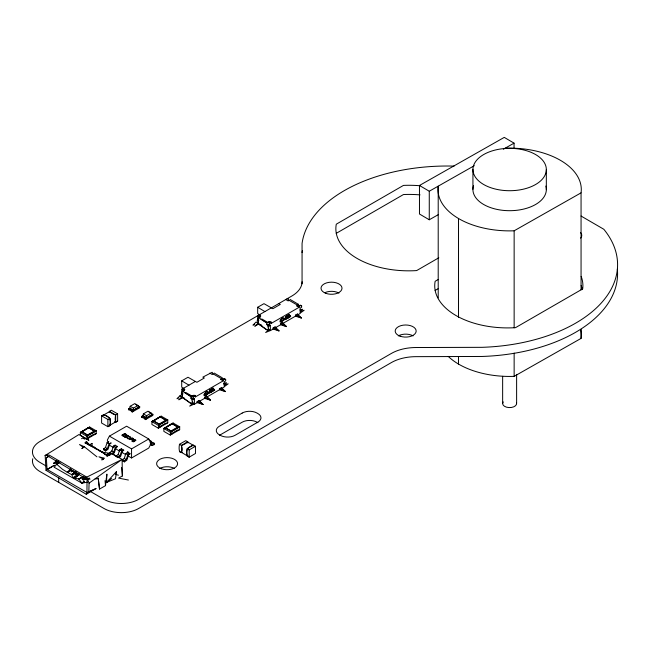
<?xml version="1.0" encoding="UTF-8"?>
<svg xmlns="http://www.w3.org/2000/svg" width="650" height="650" viewBox="0 0 650 650"><rect width="100%" height="100%" fill="white"/><g stroke="black" fill="none" stroke-linecap="round" stroke-linejoin="round"><path stroke-width="0.97" d="M101.627 415.838L107.892 419.453L107.884 426.668C111.621 425.904 110.289 420.956 109.834 418.348L106.673 415.927L103.537 414.708L101.627 415.838L101.587 423.028L107.908 426.684L109.842 425.596M222.129 388.221L224.177 387.043L224.177 381.713L225.664 380.859L225.664 379.421L221.796 378.909L213.168 373.921L212.127 372.304L202.841 377.13L204.336 377.991L196.893 382.289L187.996 377.252L181.716 380.851L181.716 387.173L184.129 388.594M195.447 446.282L189.183 449.898L189.239 457.137L195.496 453.473L195.447 446.282L193.537 445.152L192.538 445.429L187.241 448.793C186.704 451.474 185.551 456.284 189.239 457.137L187.216 456.032M278.809 303.55L280.296 304.411L272.854 308.709L263.965 303.672L257.684 307.271L257.684 313.592L260.098 315.014M128.148 455.999L131.552 457.966L131.552 448.882L109.411 436.134L107.429 439.871L107.412 441.228M81.543 438.709L83.33 437.751L88.936 440.245L78.951 434.533L45.167 455.471L46.02 470.324L86.239 494.26L95.972 488.581L86.954 492.481L87.027 479.31L88.644 478.173M133.396 410.231L133.412 408.135L138.028 405.47L138.361 407.379L133.396 410.231L129.838 408.159L130.171 406.266L134.786 403.593L138.028 405.47M146.583 417.836L146.591 415.748L151.214 413.075L151.539 414.984L146.583 417.836L143.024 415.773L143.349 413.879L147.972 411.206L151.214 413.075M179.465 444.299L181.382 445.413C183.991 454.188 177.548 455.423 179.465 444.299L185.737 440.676L187.679 441.773L187.947 442.78M210.145 392.502L210.6 391.974M286.358 319.004L286.512 318.305M298.228 306.256L298.269 304.241L290.152 299.471M106.381 477.807L106.478 482.438L116.431 471.656L115.489 478.774L106.478 482.438L106.901 474.126L105.511 485.639L99.523 489.084L98.183 477.953M86.239 494.26L88.822 492.009L89.082 483.145L86.767 477.124L49.254 455.13L45.167 455.471L47.873 454.813M151.377 442.853L152.62 442.276L154.546 443.389L154.513 444.519L152.1 445.567L150.158 444.438M204.035 394.924L204.441 393.664A1.649 0.951 -60 0 1 205.189 392.909L205.847 392.064A2.056 1.186 -60 0 1 207.188 391.267L207.951 391.755A1.454 0.837 -60 0 1 208.496 391.999L208.609 392.438A1.422 0.821 -60 0 1 208.341 393.38C205.213 395.899 209.398 392.462 207.545 392.413A1.422 0.821 -60 0 0 206.651 391.909A1.422 0.821 -60 0 0 205.587 393.307L204.953 393.599M286.52 318.557L286.52 318.89M207.074 394.144L207.691 394.127M283.067 320.491L284.31 319.8A1.454 0.837 -60 0 0 284.578 318.947L284.464 318.419A1.454 0.837 -60 0 0 283.912 318.175L283.156 317.688A2.056 1.186 -60 0 0 281.816 318.484L281.158 319.329A1.649 0.951 -60 0 0 280.402 320.084L279.996 321.344A1.649 0.951 -60 0 0 280.873 322.14L281.889 322.018A1.024 0.593 -60 0 0 282.23 321.384L283.278 319.792L281.816 320.548A1.024 0.593 -60 0 0 281.214 320.929L280.597 321.482A1.008 0.585 -60 0 1 280.914 320.027L281.548 319.727A1.43 0.829 -60 0 1 282.474 318.402L282.506 318.378A1.422 0.821 -60 0 1 282.961 318.248A1.446 0.837 -60 0 1 283.246 318.321A1.422 0.821 -60 0 1 283.514 318.833C285.561 318.622 281.743 321.384 283.66 320.548M183.097 390.926L182.252 388.733L184.738 389.594L182.439 391.186L181.911 397.183L178.782 399.799L182.699 397.67L184.527 398.296M211.063 392.08L211.299 391.227L210.893 392.129M259.066 317.346L258.221 315.152L260.699 316.014L258.408 317.606L257.871 323.594L254.751 326.219L258.668 324.09L261.398 325.024M287.137 318.402L286.861 318.549M287.219 318.533C286.829 318.939 287.568 317.964 286.853 317.956M211.827 389.756C213.289 387.831 210.844 389.951 212.42 389.179L211.981 388.773M213.639 389.967L212.964 391.081L212.964 389.919L213.785 390.008L212.964 391.081M287.796 316.176C289.258 314.332 286.812 316.298 288.389 315.599A0.845 0.487 -60 0 0 288.47 315.161L287.666 315.217C286.804 317.696 289.437 315.193 287.95 315.185M289.599 316.387L289.055 317.289L289.055 316.396M133.063 440.204L133.632 439.928A0.91 0.528 0 0 1 133.803 439.709A0.991 0.569 0 0 1 134.322 439.506L135.874 440.164A0.999 0.577 0 0 1 135.387 440.724L134.582 440.919A1.227 0.707 0 0 1 134.363 441.407L133.989 441.61A1.129 0.65 0 0 1 133.193 441.691L132.023 441.098A1.162 0.666 0 0 1 132.194 440.473L133.632 439.928M115.692 414.96L109.395 411.328L111.337 410.231L117.601 413.847L115.692 414.96L115.7 422.216L114.692 421.972M181.261 394.664L182.008 389.163L195.406 381.428M257.229 321.084L257.969 315.583L260.358 316.956M81.591 431.803L88.514 427.57L94.941 431.511L88.018 435.281L81.591 431.803L88.514 427.57L94.941 431.511M153.164 420.924L160.087 416.699L166.514 420.639L159.591 424.409L153.164 420.924L160.087 416.699L166.514 420.639M165.092 427.814L172.014 423.589L178.441 427.529L171.519 431.299L165.092 427.814L172.014 423.589L178.441 427.529M109.241 425.003A15.649 9.035 0 0 1 109.631 425.376L115.578 421.939A15.649 9.035 -60 0 1 115.578 415.317L115.416 414.928A15.649 9.035 0 0 1 109.598 411.572L103.651 415.009A15.649 9.035 -60 0 1 103.772 415.537M205.303 395.2L205.806 394.753M281.271 321.612C281.84 320.71 281.588 322.522 281.426 321.271M225.062 384.548L224.64 386.401L228.191 383.849L225.062 384.548L223.632 383.703M87.027 435.224L88.018 437.791L86.783 439.083L87.027 435.224L94.941 430.657L96.176 430.804L96.176 433.656L86.783 439.083L80.356 435.37L80.356 432.51L81.096 431.803L81.591 432.087L89.749 427.091L96.176 430.804L86.783 436.223L80.356 432.51L89.749 427.091L89.009 427.229M158.6 424.352L159.591 426.92L158.356 428.204L158.6 424.352L166.514 419.786L167.749 419.924L167.749 422.784L158.356 428.204L151.929 424.491L151.929 421.639L152.669 420.924L153.164 421.208L161.322 416.211L167.749 419.924L158.356 425.352L151.929 421.639L161.322 416.211L160.582 416.358M170.528 431.234L171.519 433.81L170.284 435.094L170.528 431.234L178.441 426.668L179.676 426.814L179.676 429.666L170.284 435.094L163.857 431.381L163.857 428.529L164.596 427.814L165.092 428.098L173.249 423.101L179.676 426.814L170.284 432.234L163.857 428.529L173.249 423.101L172.51 423.247M212.818 389.001C212.729 386.896 214.134 389.366 212.818 389.001L212.574 389.456L212.964 388.066L212.721 389.374M288.787 315.421C288.689 313.316 290.095 315.786 288.787 315.421L288.543 315.876L288.925 314.486L288.689 315.794M289.949 316.916C290.079 314.129 291.102 317.744 290.192 315.608C289.673 319.191 290.006 314.243 290.713 316.469M213.988 390.496C214.094 387.676 215.134 391.341 214.224 389.188C213.517 392.909 214.297 387.627 214.606 390.138M212.859 388.846L213.029 388.18L213.2 388.651M288.827 315.266L288.99 314.6L289.161 315.071M182.894 393.502L181.911 397.183L190.686 403.284L193.432 404.406L190.588 396.346L184.982 392.706M258.854 319.922L257.871 323.594L266.654 329.696L269.401 330.826L266.557 322.766L260.951 319.118M287.649 318.248L287.519 318.573M124.312 458.421L125.694 453.944L127.749 451.872L130.024 453.789L128.521 455.106L126.839 460.176L124.434 461.882L122.492 460.769L122.46 459.688L124.312 458.421L126.246 459.526L127.952 454.48L127.749 451.872M111.223 454.261L109.931 453.513L109.891 452.514L111.881 450.889L113.417 446.103L115.115 445.169L117.463 446.534L115.96 447.858L114.286 452.904L112.669 454.058M123.744 450.166L121.672 450.856L119.966 455.902L118.113 457.177L116.171 456.137L118.162 454.521L119.697 449.727L121.396 448.801L123.744 450.166L122.241 451.482L120.567 456.527L118.958 457.681M107.136 442.471L109.103 443.601L111.183 442.91L109.671 444.226L108.006 449.272L105.584 451.003L103.651 449.889L103.618 448.809L105.463 447.533L107.136 442.471L108.737 441.521L107.729 443.113M105.584 451.003L105.544 449.922L107.404 448.646L109.103 443.601M109.891 452.514L111.824 453.546L113.685 452.278L115.391 447.224L117.463 446.534M115.359 474.451L116.431 471.656M287.17 318.305L287.186 317.663L286.959 318.077M187.834 455.447A15.641 9.035 0 0 0 187.444 455.821L187.192 455.674A15.641 9.035 60 0 1 187.192 449.052L187.444 448.63A15.641 9.035 0 0 1 193.18 445.315L193.424 445.453A15.641 9.035 60 0 0 193.302 445.981M211.274 391.893C210.178 392.933 212.257 391.406 210.86 391.755L210.957 391.43M210.373 389.789L210.722 389.374C210.161 393.031 209.552 388.131 210.762 390.309M286.341 316.209C287.211 317.809 285.391 316.591 286.731 315.941C286.601 314.803 285.358 318.069 286.731 316.729M290.111 316.517L290.566 316.55M287.625 318.581C288.608 316.932 287.202 317.785 287.649 318.24M185.989 392.608L192.026 396.094L193.018 395.525L195.406 396.898L195.406 395.752L193.911 396.606L192.92 398.328L192.92 399.758L194.407 398.905L194.407 404.227L191.896 402.781M261.95 319.028L267.995 322.514L268.986 321.937L271.367 323.318L271.367 322.173L269.88 323.026L268.889 324.748L268.889 326.178L270.376 325.317L270.376 330.647L268.702 329.68M183.836 390.975L184.738 389.594M259.797 317.387L260.699 316.014M286.967 317.956L287.308 318.11M114.018 446.737L115.115 445.169M120.299 450.361L121.396 448.801M83.639 447.655L79.503 444.535L84.297 446.721L81.965 448.476L84.297 446.721L96.947 456.844M103.423 459.079L104.081 458.152L98.922 456.804L103.423 459.079L101.757 459.932L104.081 458.152M211.607 392.226C212.542 389.894 211.136 392.048 211.607 392.234M135.257 440.351C135.33 438.937 132.852 440.692 134.981 440.57L134.631 440.546M106.665 456.194L109.029 453.245L102.058 452.083L84.898 442.764L91.097 445.551L101.221 451.376L107.445 455.78L111.897 453.489L122.103 459.396L122.395 475.979L118.568 478.091L128.407 480.041M60.027 462.296L56.737 464.271L54.169 467.253L81.933 483.161L87.531 482.154M115.554 422.069L115.416 422.102A15.649 9.035 0 0 1 114.692 421.858M56.737 464.271L62.465 469.308L67.283 472.29L70.744 468.618M288.925 317.501L289.754 316.428L288.925 316.339L288.925 317.501L289.608 316.29M205.888 395.639L204.904 395.72A1.649 0.951 -60 0 1 204.027 394.924M192.213 401.684L193.432 404.406L189.694 406.104L193.058 403.065L190.686 403.284L180.123 395.598L177.003 398.743L178.782 397.849M213.371 390.699L213.647 389.87M149.963 442.211L151.028 441.163L149.061 440.026M86.783 436.223L87.522 435.508M158.356 425.352L159.096 424.637M170.284 432.234L171.023 431.527M187.273 456.073L187.834 455.561M56.558 460.736L53.601 463.369L58.142 461.622M211.128 392.031L211.258 392.113M187.679 441.773L181.382 445.413M109.468 411.531L109.354 411.718A15.649 9.035 -60 0 0 109.224 412.384M109.761 425.417L109.883 425.23A15.649 9.035 -60 0 0 109.883 418.608L109.631 418.177A15.649 9.035 0 0 0 103.894 414.871L103.74 414.854M117.601 413.847L117.642 421.046L115.643 422.256M78.967 473.744L73.604 478.059L71.703 474.622L67.283 472.29L71.663 469.983M84.289 481.293L81.933 483.161L78.772 478.912L73.604 478.059L79.243 474.094M287.666 316.379L288.08 316.062M211.697 389.959L212.493 389.114A0.845 0.487 -60 0 0 212.501 388.741L211.697 388.798L211.697 389.959L212.119 389.642M106.478 482.438L111.67 478.546M75.684 471.705L71.703 474.622L76.091 472.55M83.509 482.016L81.933 483.161L84.597 481.731M89.082 483.145L122.103 459.396L86.767 477.124M132.697 440.586L132.909 441.342L134.087 441.09A0.812 0.471 0 0 0 133.949 440.668L132.697 440.586L133.323 440.456M281.369 321.352L281.824 321.279M75.668 471.843L71.703 474.622L76.091 472.379M214.752 390.049L214.143 390.098L214.5 389.878M131.113 410.524L128.497 409.841L128.497 408.777L131.064 409.435L131.219 411.223L132.259 412.011L139.701 407.713L139.701 406.656L138.336 406.055M144.3 418.137L141.676 417.446L141.676 416.39L144.251 417.048L144.406 418.836L145.446 419.624L152.888 415.326L152.888 414.269L151.523 413.668M124.434 461.882L124.394 460.801L126.246 459.526M76.058 471.413L73.556 473.119L75.319 472.274M58.476 462.166L55.998 463.84L58.606 462.556M77.521 473.159L75.043 474.833L77.659 473.558M84.695 477.303L82.217 478.977L85.703 477.271M83.509 482.089L81.933 483.161L84.435 481.715M86.434 477.945L83.216 480.106L86.734 478.847M79.243 474.321L73.604 478.059L76.326 476.897M75.936 471.843L71.703 474.622L76.131 472.29M77.699 475.378L73.604 478.059L77.228 476.369M300.137 310.7L302.38 309.27L300.032 309.757M224.169 384.28L226.411 382.85L224.063 383.338M76.058 471.551L73.556 473.119L75.319 472.184M58.476 462.288L55.998 463.84L58.606 462.442M77.521 473.281L75.043 474.833L77.659 473.444M84.695 477.425L82.217 478.977L84.825 477.587M46.02 470.324L54.267 465.335M115.716 422.207L117.642 421.046M94.9 431.21L88.018 435.281L81.632 431.486M166.473 420.339L159.591 424.409L153.205 420.615M178.401 427.221L171.519 431.299L165.132 427.505M86.954 492.481L47.044 469.398L46.337 457.698L48.49 456.43L87.027 479.31L90.066 479.156M77.943 475.516L73.604 478.059L77.074 476.182M289.128 300.341L288.137 300.918L285.756 299.544L288.088 298.724L289.128 300.341L297.765 305.329L301.632 305.841L301.632 307.271L300.146 308.132L300.146 313.463L297.416 315.039L297.416 314.007L295.433 315.152L295.433 316.184L283.351 323.156M300.641 305.273L299.154 306.126L299.154 307.271L296.774 305.898L300.641 305.273L301.632 305.841M271.367 323.318L299.154 307.271M290.046 316.534L290.469 316.298M273.106 329.071L273.106 328.039L275.088 326.893L279.061 330.907L273.106 329.071L270.376 330.647M280.548 324.773L280.548 323.749L282.531 322.603L286.504 326.609L280.548 324.773L275.088 327.925L275.088 326.893M132.259 412.011L132.259 410.954L139.701 406.656M88.018 437.507L93.957 434.086L94.445 434.655M213.168 373.921L212.168 374.498L209.787 373.124M109.411 436.134L126.612 426.197L148.736 438.969L150.719 442.634L150.735 444.243L148.761 448.037L131.552 457.966M141.676 417.446L142.691 416.869L142.691 415.911L141.676 416.39M144.869 417.154L145.299 417.966M145.649 417.462L144.918 417.251L145.519 417.422M145.446 419.624L145.446 418.559L152.888 414.269M224.672 378.852L223.186 379.714L223.186 380.859L220.805 379.478L224.672 378.852L225.664 379.421M195.406 396.898L223.186 380.859M438.807 257.782L416.861 270.457A0.886 0.512 0 0 1 416.325 270.603A72.897 42.087 0 0 1 336.253 224.372A0.886 0.512 0 0 1 336.505 224.063L403.244 185.534A0.886 0.512 0 0 1 403.812 185.388A75.002 43.298 0 0 1 420.054 185.754M197.137 402.651L197.137 401.619L199.119 400.473L203.093 404.487L197.137 402.651L194.407 404.227M204.579 398.361L204.579 397.329L206.562 396.183L210.535 400.189L204.579 398.361L199.119 401.505L199.119 400.473M219.464 389.764L219.464 388.733L221.447 387.587L225.42 391.601L219.464 389.764L207.382 396.736M107.543 456.081L109.013 455.236L109.029 453.245L106.064 454.959L102.058 452.083L107.445 455.78M159.591 426.636L165.523 423.207L166.018 423.784M131.552 448.882L148.736 438.969M171.519 433.526L177.45 430.097L177.946 430.666M438.011 279.622L435.378 281.149A0.886 0.512 0 0 0 435.118 281.458A72.897 42.087 0 0 0 515.19 327.681A0.886 0.512 0 0 0 515.726 327.535L582.465 289.006A0.886 0.512 0 0 0 582.717 288.681A75.002 43.298 0 0 0 581.173 276.412M438.011 288.762L435.378 290.282A0.886 0.512 0 0 0 435.118 290.591M181.374 452.66L179.424 451.49M219.359 435.378L242.198 422.191A10.489 6.053 0 0 1 257.034 422.191L257.896 422.695M107.892 419.453L109.834 418.348M438.206 214.703L429.268 219.773L419.469 214.012L419.469 185.477L504.262 137.386L514.053 143.146L514.053 148.07M419.469 185.477L429.268 191.23L474.305 165.693M503.36 149.216L514.053 143.146M47.044 469.398L54.291 465.294M438.206 297.895L438.206 186.168A71.654 41.373 0 0 0 514.142 230.799L581.059 192.847L581.059 289.884M448.256 356.419A71.654 41.373 0 0 0 514.142 376.358L581.059 338.406L581.059 329.306M205.457 394.851L205.912 394.859M46.337 457.698L48.986 456.276M57.964 461.069L53.601 463.369L57.964 461.248M84.272 476.799L78.772 478.912L83.192 476.629M126.539 435.313L126.084 437.109L123.858 436.329L125.751 436.849L125.645 435.524A0.975 0.561 0 0 1 125.921 435.142L128.359 435.695L126.23 435.468L127.213 435.329M254.743 324.269L252.972 325.162L256.092 322.018L266.654 329.696L269.019 329.485L265.663 332.524L269.401 330.826L268.174 328.096M67.283 472.29L71.663 470.145M78.772 478.912L83.192 476.799M88.822 492.009L95.972 488.581M128.497 408.777L129.504 408.298L133.177 410.418L133.177 411.377L130.236 409.679M154.546 443.389L152.701 444.259L151.028 441.163M87.027 479.31L89.724 478.075M125.751 436.849L125.052 436.8M193.399 445.323L187.525 441.984A15.641 9.035 0 0 1 181.74 445.331L181.496 445.762A15.641 9.035 60 0 1 181.496 452.384L187.314 455.869M80.356 432.51L81.591 432.087L81.096 431.803M151.929 421.639L153.164 421.208L152.669 420.924M163.857 428.529L165.092 428.098L164.596 427.814M270.132 321.596L266.557 322.766L258.408 317.606M194.163 395.176L190.588 396.346L182.439 391.186M93.957 434.371L96.176 433.656M165.523 423.491L167.749 422.784M177.45 430.381L179.676 429.666M95.436 430.942L94.941 430.657L96.176 430.804M167.009 420.071L166.514 419.786L167.749 419.924M178.937 426.952L178.441 426.668L179.676 426.814M45.167 455.471L47.044 455.211M132.827 440.521L133.502 440.473M131.836 439.433L132.454 439.4L131.162 439.01C131.796 440.148 134.176 438.872 132.356 438.319L129.309 439.619L132.283 437.905L133.624 438.896A1.032 0.601 0 0 1 133.494 439.294L132.064 439.701L130.837 439.197M95.127 478.904L98.166 478.749M133.079 440.505L133.673 440.521M133.193 441.691L132.169 441.277M296.774 305.898L299.154 306.126M268.986 321.937L271.367 322.173M220.805 379.478L223.186 379.714M193.018 395.525L195.406 395.752M204.945 393.608A1.008 0.585 -60 0 0 204.628 395.062L205.262 394.509A1.024 0.593 -60 0 1 205.847 394.127L207.309 393.372L206.261 394.964A1.024 0.593 -60 0 1 205.92 395.606M266.549 324.634L270.376 325.317L267.499 324.228L268.889 326.178M190.58 398.214L194.407 398.905L191.531 397.816L192.92 399.758M125.694 453.944L127.952 454.48L130.024 453.789L128.594 453.294M267.995 322.514L269.88 323.026M192.026 396.094L193.911 396.606M131.779 409.687L132.332 409.809M115.716 474.443L118.446 475.191M126.823 435.24L127.433 435.443M295.433 316.184L301.381 318.012L297.416 314.007M132.917 441.642L132.405 441.448M181.521 452.522L181.74 452.53A15.641 9.035 0 0 0 182.382 452.302M204.758 395.143L205.116 394.713L204.628 395.062M127.043 435.321L127.628 435.565M98.345 450.369L101.912 451.945M107.258 454.309L109.931 455.496L108.266 454.496M295.433 315.152L301.381 318.012L298.212 315.632M280.548 323.749L286.504 326.609L283.327 324.228M273.106 328.039L279.061 330.907L275.884 328.526M219.464 388.733L225.42 391.601L222.243 389.212M204.579 397.329L210.535 400.189L207.358 397.808M197.137 401.619L203.093 404.487L199.916 402.106M124.711 436.979L123.858 436.329L124.784 437.019M187.241 448.793L189.183 449.898M113.417 446.103L115.391 447.224M119.697 449.727L121.672 450.856M105.463 447.533L107.404 448.646M90.358 491.449L104.024 499.354A24.481 14.129 0 0 0 138.637 499.354L391.365 353.446A35.043 20.231 0 0 1 415.959 347.523L481.942 347.327A143.398 82.786 0 0 0 603.817 229.271L581.035 216.028M258.651 323.879L262.007 325.812M182.691 397.459L184.364 398.426M130.171 406.266L133.412 408.135M143.349 413.879L146.591 415.748M142.691 415.911L146.364 418.031L146.364 418.99L143.423 417.292M159.591 426.92L160.087 427.204M171.519 433.81L172.014 434.094M123.776 434.493L124.824 435.102L123.451 434.688M109.411 445.185L113.669 447.639M115.375 448.622L119.633 451.084M121.339 452.067L125.596 454.521M88.018 437.791L88.514 438.084M122.46 459.688L124.394 460.801M103.618 448.809L105.544 449.922M45.874 465.847L39.967 462.418A25.732 14.853 0 0 1 39.999 441.431L291.801 296.051A35.043 20.231 0 0 0 302.063 281.751M214.183 373.051L222.3 377.821L222.625 379.714M257.684 307.271L264.916 311.577M181.716 380.851L188.955 385.158M85.954 441.439L87.002 442.91L92.576 446.802M111.897 453.489L117.715 457.6M118.162 454.521L119.966 455.902M111.881 450.889L113.685 452.278M87.002 442.91L89.635 445.023L86.483 441.391M187.606 441.976L187.72 442.163A15.641 9.035 60 0 1 187.85 442.837M149.118 412.092L150.101 412.953M135.931 404.479L136.914 405.348M145.446 418.559L144.251 417.048M132.259 410.954L131.064 409.435M94.185 446.956L95.972 448.923M257.969 315.583L259.358 317.533M83.33 437.751L84.378 439.221M150.434 442.455L152.1 445.567M180.123 395.598L180.554 396.955M103.537 414.708L103.675 415.48M298.269 304.241L298.594 306.134M98.41 479.806L99.523 489.084M58.687 482.398L58.687 477.319M121.55 467.407L122.395 475.979M105.04 480.626L105.511 485.639M546.333 169.715A36.701 21.19 0 0 1 491.002 187.785A36.701 21.19 0 0 1 491.562 151.084A36.701 21.19 0 0 1 546.333 169.715L546.333 189.694M516.62 374.384L516.62 403.601M514.142 230.799L514.142 327.836M514.142 353.104L514.142 376.358M502.645 376.326L502.645 403.528M472.932 169.341L472.932 189.312M458.51 218.498L458.51 317.558M458.51 356.98L458.51 364.057M429.268 191.23L429.268 219.773M302.063 283.831L302.063 243.474A145.632 84.078 0 0 1 454.082 166.107M288.714 316.591L288.194 316.761L288.194 317.923L288.738 317.614L288.324 317.72L288.324 316.818M285.919 318.207L285.399 318.37L285.399 319.54L285.943 319.223L285.529 319.329L285.529 318.435M282.531 322.603L282.531 323.627M221.447 387.587L221.447 388.619M212.753 390.171L212.233 390.341L212.233 391.503L212.769 391.194L212.363 391.3L212.363 390.398M209.958 391.787L209.438 391.95L209.438 393.12L209.974 392.803L209.568 392.909L209.568 392.015M206.562 396.183L206.562 397.215M151.873 414.846L151.873 415.805M138.694 407.241L138.694 408.192M129.504 408.298L129.504 409.256M516.49 402.773A6.987 4.038 0 0 1 508.869 407.574A6.987 4.038 0 0 1 503.238 401.928M545.846 186.062A36.701 21.19 0 0 1 509.308 210.697A36.701 21.19 0 0 1 473.525 185.689M505.123 148.216A71.654 41.373 0 0 1 581.059 192.847M580.726 329.899A71.654 41.373 0 0 1 581.059 338.406M32.784 458.729A25.732 14.853 0 0 0 39.967 471.551L104.024 508.495A24.481 14.129 0 0 0 138.637 508.495L391.365 362.586A35.043 20.231 0 0 1 415.959 356.655L481.942 356.46A143.398 82.786 0 0 0 617.354 269.214M302.063 252.606A145.632 84.078 0 0 1 302.356 250.729M420.054 194.886A75.002 43.298 0 0 0 403.812 194.521A0.886 0.512 0 0 0 403.244 194.667L336.505 233.196A0.886 0.512 0 0 0 336.253 233.504M581.173 285.545A75.002 43.298 0 0 1 582.359 289.599M324.87 292.687A10.489 6.053 0 0 1 338.942 293.085M398.263 335.896A10.489 6.053 0 0 1 413.091 335.896M580.613 232.668A10.489 6.053 0 0 1 580.661 238.136M159.689 468.52A10.489 6.053 0 0 1 174.517 468.52M126.685 437.556L127.709 438.685A1.804 1.04 0 0 0 128.952 438.823L130.918 437.718L130 436.581A1.812 1.048 0 0 0 128.684 436.394L126.685 437.556M127.213 437.645L127.896 438.433A1.259 0.723 0 0 0 128.732 438.547C132.519 438.051 128.351 435.207 127.213 437.645M301.031 310.968L300.609 312.812L304.151 310.269L301.031 310.968M73.003 470.698L71.329 471.835L73.003 470.787M285.529 316.452L285.399 317.688L285.935 317.379L285.529 317.484L285.529 316.452M287.454 315.339L286.934 316.81L287.471 316.493L287.064 316.599L287.454 315.339M92.016 443.422L89.042 445.136L92.105 446.266L92.016 443.422M184.389 390.536L183.398 391.113L182.008 389.163L184.389 390.536M124.678 433.517L121.713 435.224L123.305 436.15L122.436 435.273L124.751 433.932L126.197 434.395L124.678 433.517M209.568 390.033L209.438 391.267L209.966 390.967L209.568 391.064L209.568 390.033M211.486 388.919L210.966 390.39L211.51 390.073L211.096 390.179L211.486 388.919M242.198 413.059L219.359 426.246A10.489 6.053 0 0 0 219.359 434.809L220.228 435.305A10.489 6.053 0 0 0 235.056 435.305L257.896 422.118A10.489 6.053 0 0 0 257.896 413.554L257.034 413.059A10.489 6.053 0 0 0 242.198 413.059M325.861 293.329A10.489 6.053 0 0 0 341.998 288.511A10.489 6.053 0 0 0 326.706 282.848A10.489 6.053 0 0 0 325.861 293.329M400.018 336.139A10.489 6.053 0 0 0 416.154 331.321A10.489 6.053 0 0 0 400.863 325.666A10.489 6.053 0 0 0 400.018 336.139M161.444 468.764A10.489 6.053 0 0 0 177.58 463.946A10.489 6.053 0 0 0 162.289 458.291A10.489 6.053 0 0 0 161.444 468.764"/></g></svg>
